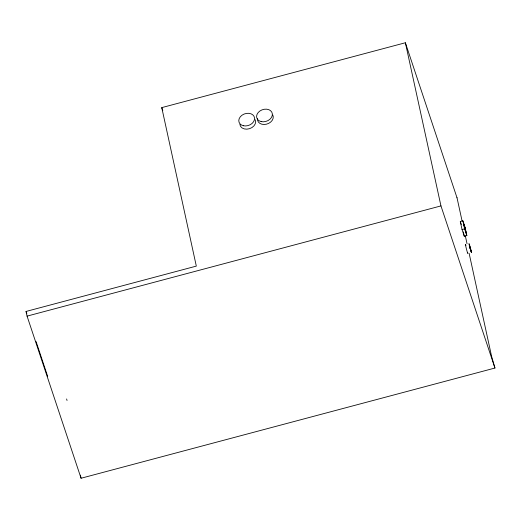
<?xml version="1.0" encoding="UTF-8"?>
<svg xmlns="http://www.w3.org/2000/svg" width="521" height="521" viewBox="0 0 521 521"><rect width="100%" height="100%" fill="white"/><g stroke="black" fill="none" stroke-linecap="round" stroke-linejoin="round"><path stroke-width="0.78" d="M469.115 253.284L491.577 356.305L494.95 368.041L81.068 478.245L27.066 316.123L26.05 311.454L196.319 266.114L161.764 107.619L405.377 42.755L457.021 197.817M27.066 316.123L440.955 205.912L494.95 368.041M460.29 221.503L462.856 220.819L465.097 227.547L466.849 235.577L464.283 236.26L462.042 229.533L460.29 221.503L461.287 224.492M462.042 229.533L464.602 228.849L466.849 235.577M465.93 245.547C464.022 239.894 468.366 257.231 467.851 252.835M161.764 107.619L162.786 110.693M26.05 311.454L26.818 313.772M36.079 341.561L47.645 376.305M470.105 247.065C467.122 237.784 473.941 262.695 470.378 247.729M470.339 249.207C473.322 258.488 466.51 233.571 470.072 248.537M66.616 398.956L67.046 400.499M462.856 220.819L464.602 228.849M456.989 197.648L462.036 220.793M465.318 235.85L467.044 243.776M463.325 231.884L464.283 236.26M405.377 42.755L440.955 205.912M80.384 475.132L81.068 478.245M255.166 119.68A8.075 6.109 -18.4 0 1 249.5 128.694A8.075 6.109 -18.4 0 1 239.881 124.473M272.776 114.991A8.075 6.109 -18.4 0 1 266.439 124.193A8.075 6.109 -18.4 0 1 257.491 118.697M470.033 247.384L470.43 248.895L470.033 247.384M465.019 227.755L463.495 223.19L466.204 233.206L465.019 227.755M464.934 227.983L464.178 225.717L465.52 230.686L464.934 227.983M261.177 121.588A8.075 6.109 -18.4 0 0 272.346 113.839A8.075 6.109 -18.4 0 0 259.907 110.993A8.075 6.109 -18.4 0 0 261.177 121.588M243.379 125.73A8.075 6.109 -18.4 0 0 254.548 117.98A8.075 6.109 -18.4 0 0 242.109 115.134A8.075 6.109 -18.4 0 0 243.379 125.73"/></g></svg>
